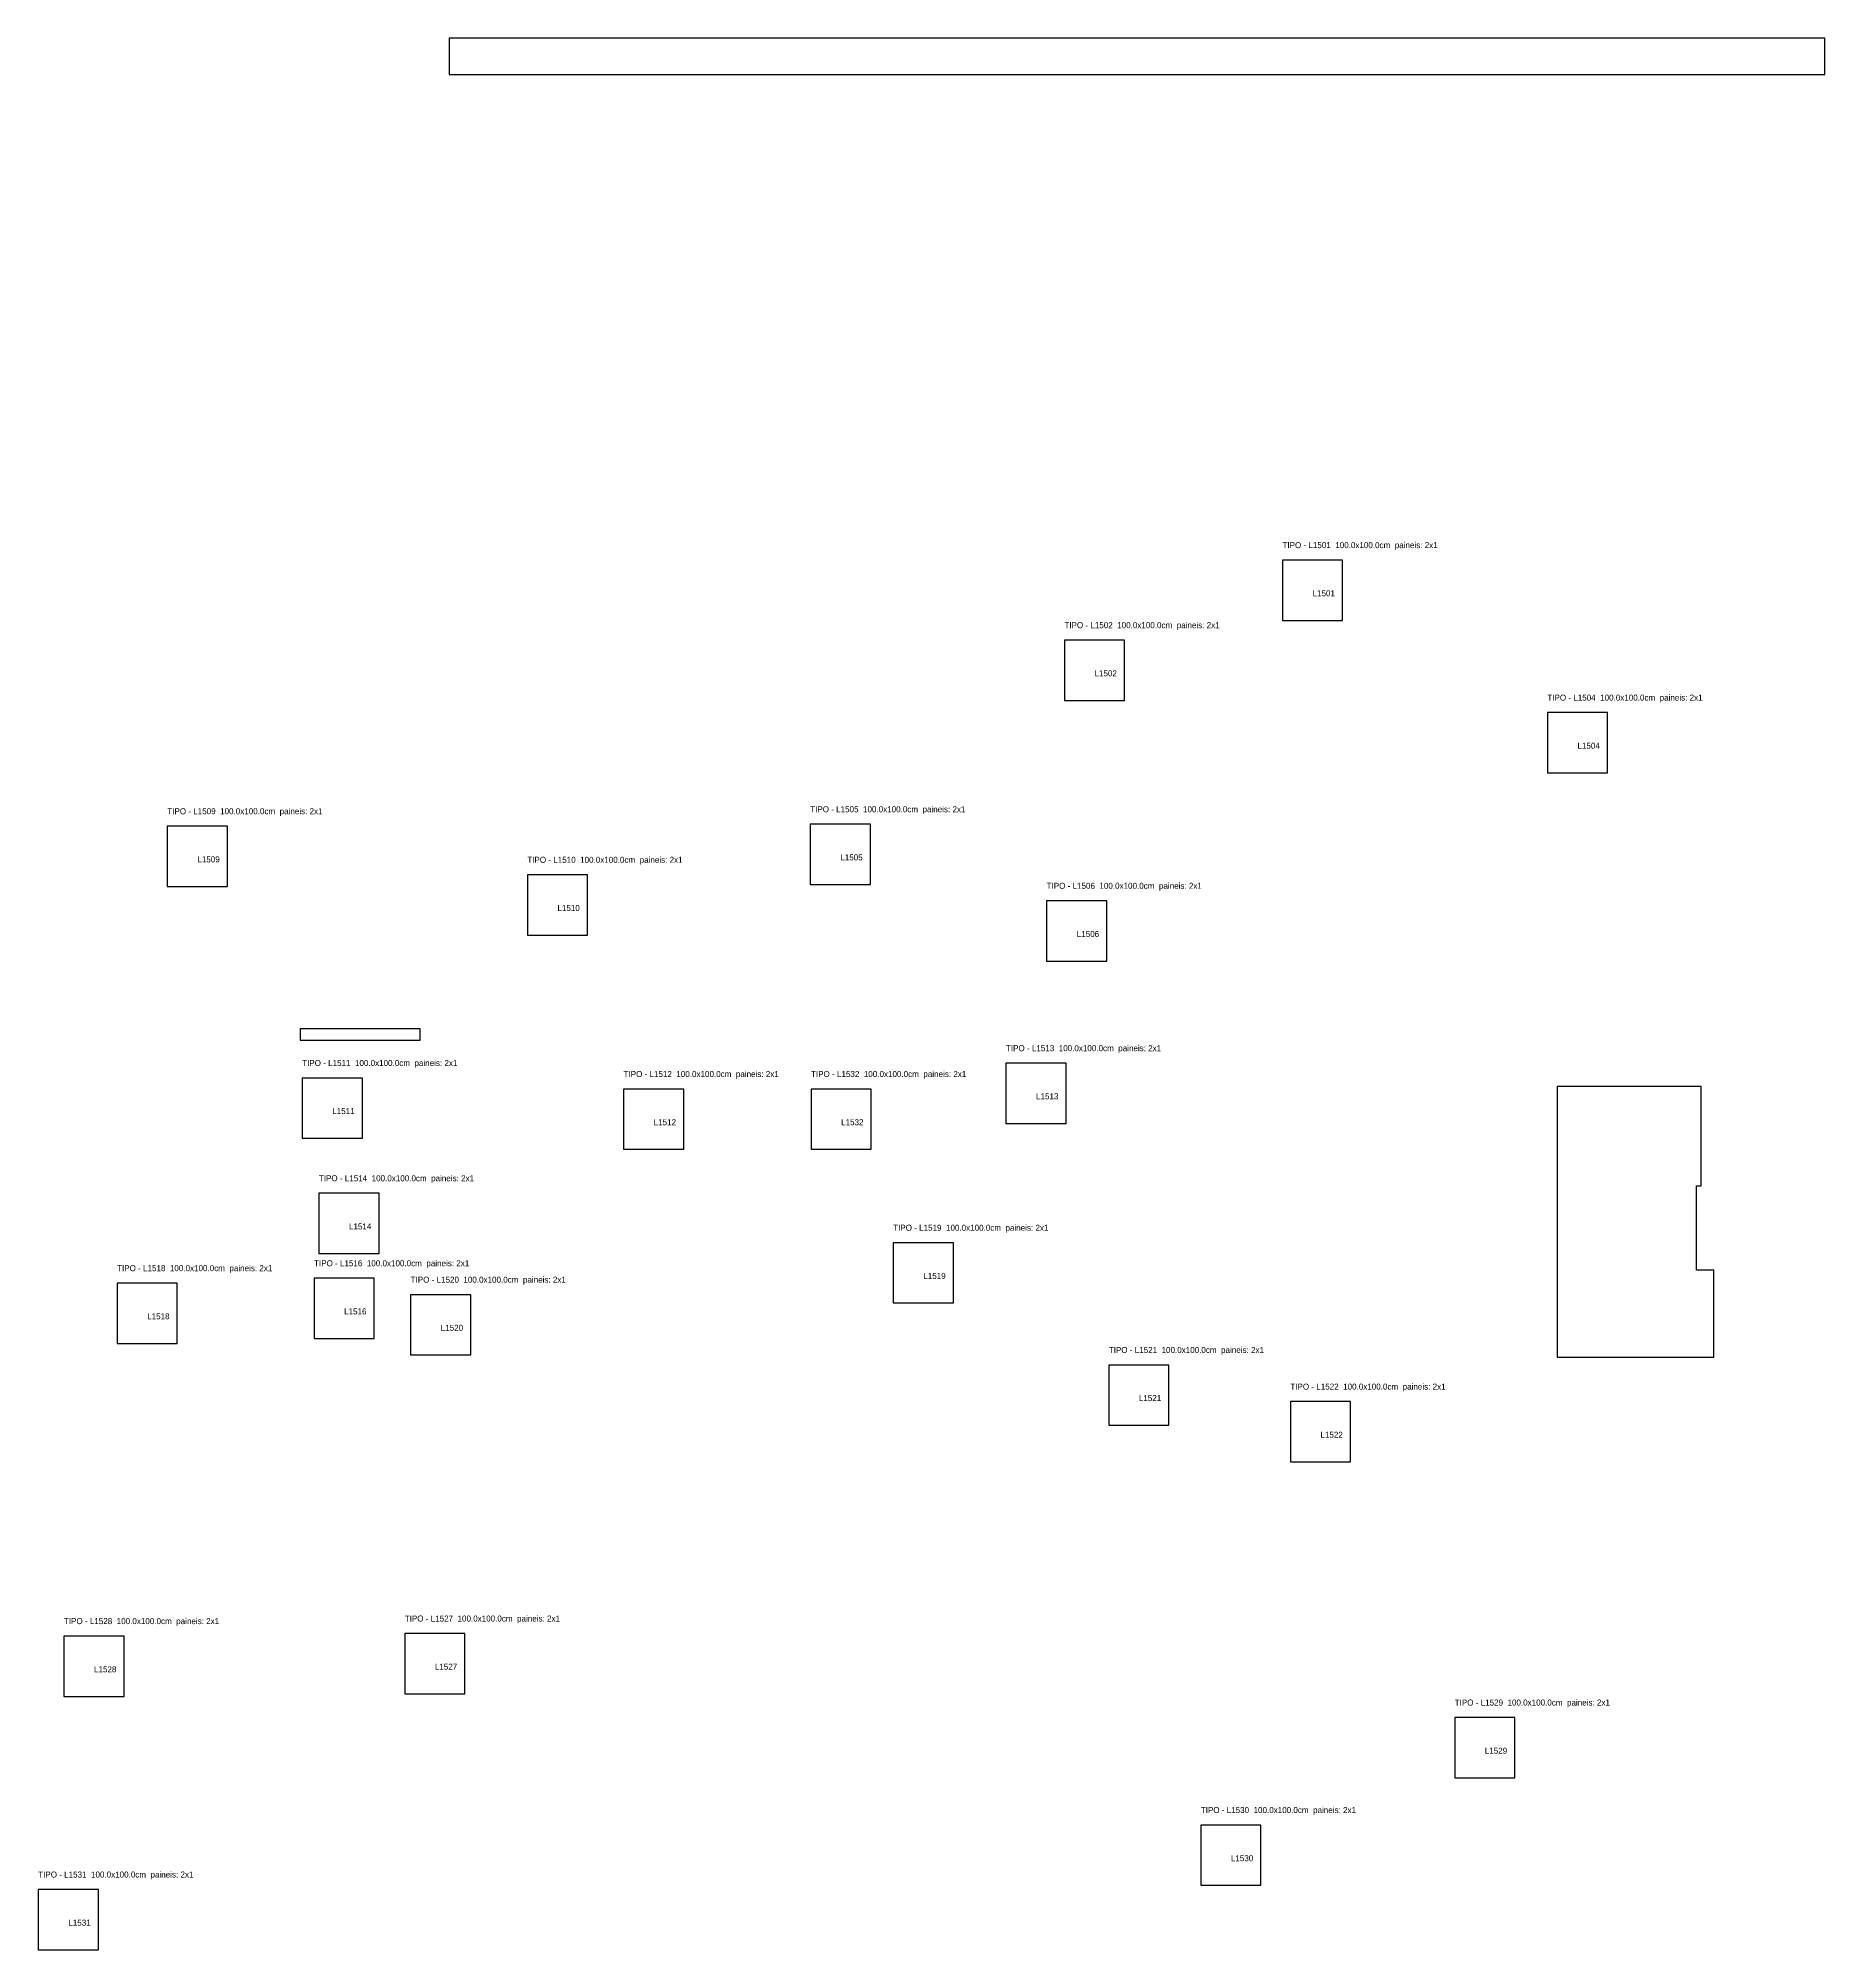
# Model space of a CAD drawing. Header units: metres. Extents: x 1516 to 9250, y 224 to 3400.
# Drawn here: x 4659 to 7627, y 224 to 3400 of the extents above; entities that cross this region are included whole.
import ezdxf

# ---------------------------------------------------------------- set-up
doc = ezdxf.new("R2010")
doc.units = ezdxf.units.M

msp = doc.modelspace()

# ---------------------------------------------------------------- linework, layer by layer
at = {"layer": 'Contorno'}
for points in [[(5341.2, 3339.59), (7627.2, 3339.59), (7627.2, 3399.59), (5341.2, 3399.59)], [(6726.09, 2432.39), (6826.09, 2432.39), (6826.09, 2532.39), (6726.09, 2532.39), (6726.09, 2432.39)], [(6363.78, 2299.42), (6463.78, 2299.42), (6463.78, 2399.42), (6363.78, 2399.42), (6363.78, 2299.42)], [(7166.25, 2179.08), (7266.25, 2179.08), (7266.25, 2279.08), (7166.25, 2279.08), (7166.25, 2179.08)], [(4873.1, 1990.32), (4973.1, 1990.32), (4973.1, 2090.32), (4873.1, 2090.32), (4873.1, 1990.32)], [(5941.38, 1993.57), (6041.38, 1993.57), (6041.38, 2093.57), (5941.38, 2093.57), (5941.38, 1993.57)], [(5471.34, 1909.54), (5571.34, 1909.54), (5571.34, 2009.54), (5471.34, 2009.54), (5471.34, 1909.54)], [(6334.23, 1866.35), (6434.23, 1866.35), (6434.23, 1966.35), (6334.23, 1966.35), (6334.23, 1866.35)], [(5093.97, 1734.88), (5292.97, 1734.88), (5292.97, 1753.88), (5093.97, 1753.88), (5093.97, 1734.88)], [(6266.6, 1596.62), (6366.6, 1596.62), (6366.6, 1696.62), (6266.6, 1696.62), (6266.6, 1596.62)], [(5097.18, 1572.01), (5197.18, 1572.01), (5197.18, 1672.01), (5097.18, 1672.01), (5097.18, 1572.01)], [(5631.24, 1553.63), (5731.24, 1553.63), (5731.24, 1653.63), (5631.24, 1653.63), (5631.24, 1553.63)], [(5942.74, 1553.63), (6042.74, 1553.63), (6042.74, 1653.63), (5942.74, 1653.63), (5942.74, 1553.63)], [(7442.75, 1208), (7442.75, 1353), (7414.25, 1353), (7414.25, 1493), (7421.75, 1493), (7421.75, 1658), (7182.75, 1658), (7182.75, 1208), (7442.75, 1208)], [(5124.91, 1380.48), (5224.91, 1380.48), (5224.91, 1480.48), (5124.91, 1480.48), (5124.91, 1380.48)], [(6079.27, 1298.24), (6179.27, 1298.24), (6179.27, 1398.24), (6079.27, 1398.24), (6079.27, 1298.24)], [(5116.91, 1239.29), (5216.91, 1239.29), (5216.91, 1339.29), (5116.91, 1339.29), (5116.91, 1239.29)], [(4789.65, 1231.09), (4889.65, 1231.09), (4889.65, 1331.09), (4789.65, 1331.09), (4789.65, 1231.09)], [(5277.41, 1211.94), (5377.41, 1211.94), (5377.41, 1311.94), (5277.41, 1311.94), (5277.41, 1211.94)], [(6437.46, 1095.19), (6537.46, 1095.19), (6537.46, 1195.19), (6437.46, 1195.19), (6437.46, 1095.19)], [(6739.19, 1034.32), (6839.19, 1034.32), (6839.19, 1134.32), (6739.19, 1134.32), (6739.19, 1034.32)], [(4701.29, 644.68), (4801.29, 644.68), (4801.29, 744.68), (4701.29, 744.68), (4701.29, 644.68)], [(5267.64, 648.96), (5367.64, 648.96), (5367.64, 748.96), (5267.64, 748.96), (5267.64, 648.96)], [(7012.29, 509.4), (7112.29, 509.4), (7112.29, 609.4), (7012.29, 609.4), (7012.29, 509.4)], [(6590.36, 330.77), (6690.36, 330.77), (6690.36, 430.77), (6590.36, 430.77), (6590.36, 330.77)], [(4658.58, 223.63), (4758.58, 223.63), (4758.58, 323.63), (4658.58, 323.63), (4658.58, 223.63)]]:
    msp.add_lwpolyline(points, close=True, dxfattribs=at)
at = {"layer": 'Paineis'}
for points in [[(6726.09, 2432.39), (6826.09, 2432.39), (6826.09, 2532.39), (6726.09, 2532.39)], [(6363.78, 2299.42), (6463.78, 2299.42), (6463.78, 2399.42), (6363.78, 2399.42)], [(7166.25, 2179.08), (7266.25, 2179.08), (7266.25, 2279.08), (7166.25, 2279.08)], [(4873.1, 1990.32), (4973.1, 1990.32), (4973.1, 2090.32), (4873.1, 2090.32)], [(5941.38, 1993.57), (6041.38, 1993.57), (6041.38, 2093.57), (5941.38, 2093.57)], [(5471.34, 1909.54), (5571.34, 1909.54), (5571.34, 2009.54), (5471.34, 2009.54)], [(6334.23, 1866.35), (6434.23, 1866.35), (6434.23, 1966.35), (6334.23, 1966.35)], [(6266.6, 1596.62), (6366.6, 1596.62), (6366.6, 1696.62), (6266.6, 1696.62)], [(5097.18, 1572.01), (5197.18, 1572.01), (5197.18, 1672.01), (5097.18, 1672.01)], [(5631.24, 1553.63), (5731.24, 1553.63), (5731.24, 1653.63), (5631.24, 1653.63)], [(5942.74, 1553.63), (6042.74, 1553.63), (6042.74, 1653.63), (5942.74, 1653.63)], [(5124.91, 1380.48), (5224.91, 1380.48), (5224.91, 1480.48), (5124.91, 1480.48)], [(6079.27, 1298.24), (6179.27, 1298.24), (6179.27, 1398.24), (6079.27, 1398.24)], [(5116.91, 1239.29), (5216.91, 1239.29), (5216.91, 1339.29), (5116.91, 1339.29)], [(4789.65, 1231.09), (4889.65, 1231.09), (4889.65, 1331.09), (4789.65, 1331.09)], [(5277.41, 1211.94), (5377.41, 1211.94), (5377.41, 1311.94), (5277.41, 1311.94)], [(6437.46, 1095.19), (6537.46, 1095.19), (6537.46, 1195.19), (6437.46, 1195.19)], [(6739.19, 1034.32), (6839.19, 1034.32), (6839.19, 1134.32), (6739.19, 1134.32)], [(4701.29, 644.68), (4801.29, 644.68), (4801.29, 744.68), (4701.29, 744.68)], [(5267.64, 648.96), (5367.64, 648.96), (5367.64, 748.96), (5267.64, 748.96)], [(7012.29, 509.4), (7112.29, 509.4), (7112.29, 609.4), (7012.29, 609.4)], [(6590.36, 330.77), (6690.36, 330.77), (6690.36, 430.77), (6590.36, 430.77)], [(4658.58, 223.63), (4758.58, 223.63), (4758.58, 323.63), (4658.58, 323.63)]]:
    msp.add_lwpolyline(points, close=True, dxfattribs=at)

# ---------------------------------------------------------------- texts
at = {"layer": 'NOMENCLATURA', "char_height": 10, "attachment_point": 1}
for s, insert in [('TIPO - L1501  100.0x100.0cm  paineis: 2x1', (6726.09, 2562.39)), ('TIPO - L1502  100.0x100.0cm  paineis: 2x1', (6363.78, 2429.42)), ('TIPO - L1504  100.0x100.0cm  paineis: 2x1', (7166.25, 2309.08)), ('TIPO - L1509  100.0x100.0cm  paineis: 2x1', (4873.1, 2120.32)), ('TIPO - L1505  100.0x100.0cm  paineis: 2x1', (5941.38, 2123.57)), ('TIPO - L1510  100.0x100.0cm  paineis: 2x1', (5471.34, 2039.54)), ('TIPO - L1506  100.0x100.0cm  paineis: 2x1', (6334.23, 1996.35)), ('TIPO - L1513  100.0x100.0cm  paineis: 2x1', (6266.6, 1726.62)), ('TIPO - L1511  100.0x100.0cm  paineis: 2x1', (5097.18, 1702.01)), ('TIPO - L1512  100.0x100.0cm  paineis: 2x1', (5631.24, 1683.63)), ('TIPO - L1532  100.0x100.0cm  paineis: 2x1', (5942.74, 1683.63)), ('TIPO - L1514  100.0x100.0cm  paineis: 2x1', (5124.91, 1510.48)), ('TIPO - L1519  100.0x100.0cm  paineis: 2x1', (6079.27, 1428.24)), ('TIPO - L1516  100.0x100.0cm  paineis: 2x1', (5116.91, 1369.29)), ('TIPO - L1518  100.0x100.0cm  paineis: 2x1', (4789.65, 1361.09)), ('TIPO - L1520  100.0x100.0cm  paineis: 2x1', (5277.41, 1341.94)), ('TIPO - L1521  100.0x100.0cm  paineis: 2x1', (6437.46, 1225.19)), ('TIPO - L1522  100.0x100.0cm  paineis: 2x1', (6739.19, 1164.32)), ('TIPO - L1528  100.0x100.0cm  paineis: 2x1', (4701.29, 774.68)), ('TIPO - L1527  100.0x100.0cm  paineis: 2x1', (5267.64, 778.96)), ('TIPO - L1529  100.0x100.0cm  paineis: 2x1', (7012.29, 639.4)), ('TIPO - L1530  100.0x100.0cm  paineis: 2x1', (6590.36, 460.77)), ('TIPO - L1531  100.0x100.0cm  paineis: 2x1', (4658.58, 353.63))]:
    msp.add_mtext(s, dxfattribs=dict(at, insert=insert))
at = {"layer": 'Texto Secao', "char_height": 10, "attachment_point": 1}
for s, insert in [('L1501', (6776.09, 2482.39)), ('L1502', (6413.78, 2349.42)), ('L1504', (7216.25, 2229.08)), ('L1509', (4923.1, 2040.32)), ('L1505', (5991.38, 2043.57)), ('L1510', (5521.34, 1959.54)), ('L1506', (6384.23, 1916.35)), ('L1511', (5147.18, 1622.01)), ('L1513', (6316.6, 1646.62)), ('L1512', (5681.24, 1603.63)), ('L1532', (5992.74, 1603.63)), ('L1514', (5174.91, 1430.48)), ('L1519', (6129.27, 1348.24)), ('L1518', (4839.65, 1281.09)), ('L1516', (5166.91, 1289.29)), ('L1520', (5327.41, 1261.94)), ('L1521', (6487.46, 1145.19)), ('L1522', (6789.19, 1084.32)), ('L1527', (5317.64, 698.96)), ('L1528', (4751.29, 694.68)), ('L1529', (7062.29, 559.4)), ('L1530', (6640.36, 380.77)), ('L1531', (4708.58, 273.63))]:
    msp.add_mtext(s, dxfattribs=dict(at, insert=insert))

doc.saveas('drawing.dxf')
